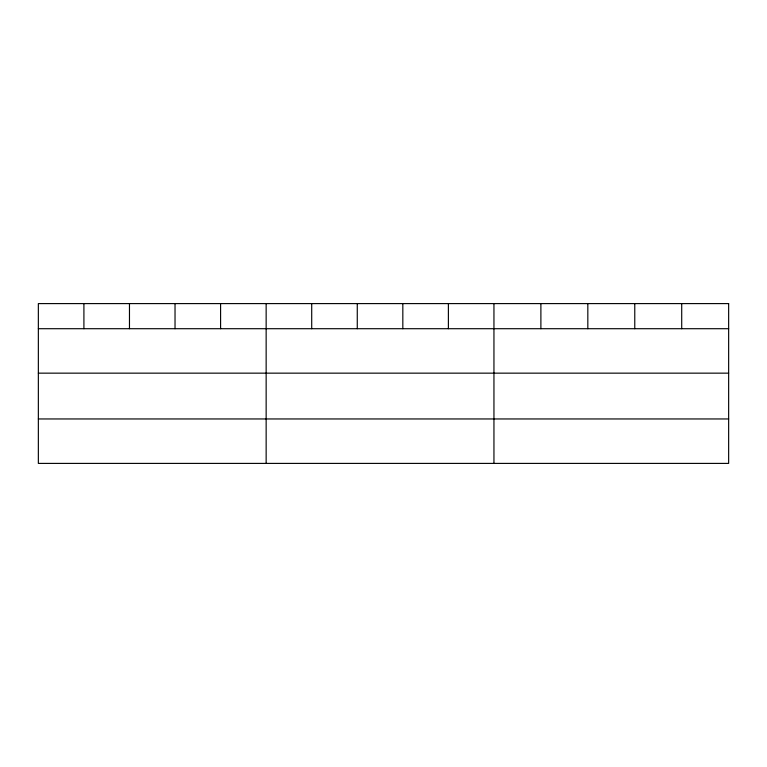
<?xml version="1.0" encoding="UTF-8"?>
<svg xmlns="http://www.w3.org/2000/svg" width="767" height="767" viewBox="0 0 767 767"><rect width="100%" height="100%" fill="white"/><g stroke="black" fill="none" stroke-linecap="round" stroke-linejoin="round"><path stroke-width="1.15" d="M38.35 328.707L728.65 328.707M38.35 373.155L728.65 373.155M38.35 418.955L728.65 418.955M681.71 303.598L681.71 328.707M634.769 303.598L634.769 328.707M587.829 303.598L587.829 328.707M540.888 303.598L540.888 328.707M493.948 303.598L493.948 463.402M448.388 303.598L448.388 328.707M402.828 303.598L402.828 328.707M357.269 303.598L357.269 328.707M311.709 303.598L311.709 328.707M266.149 303.598L266.149 463.402M220.589 303.598L220.589 328.707M175.029 303.598L175.029 328.707M129.47 303.598L129.47 328.707M83.91 303.598L83.91 328.707M728.65 303.598L38.35 303.598L38.35 463.402L728.65 463.402L728.65 303.598"/></g></svg>
